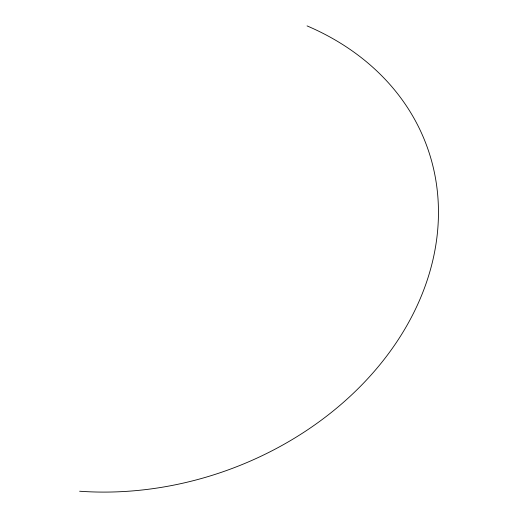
<?xml version="1.0" encoding="UTF-8"?>
<svg xmlns="http://www.w3.org/2000/svg" width="518" height="518" viewBox="0 0 518 518"><rect width="100%" height="100%" fill="white"/><g stroke="black" fill="none" stroke-linecap="round" stroke-linejoin="round"><path stroke-width="0.78" d="M307.064 25.9A298.731 237.328 -19.3 0 1 414.691 310.8A298.731 237.328 -19.3 0 1 79.617 491.226"/></g></svg>
